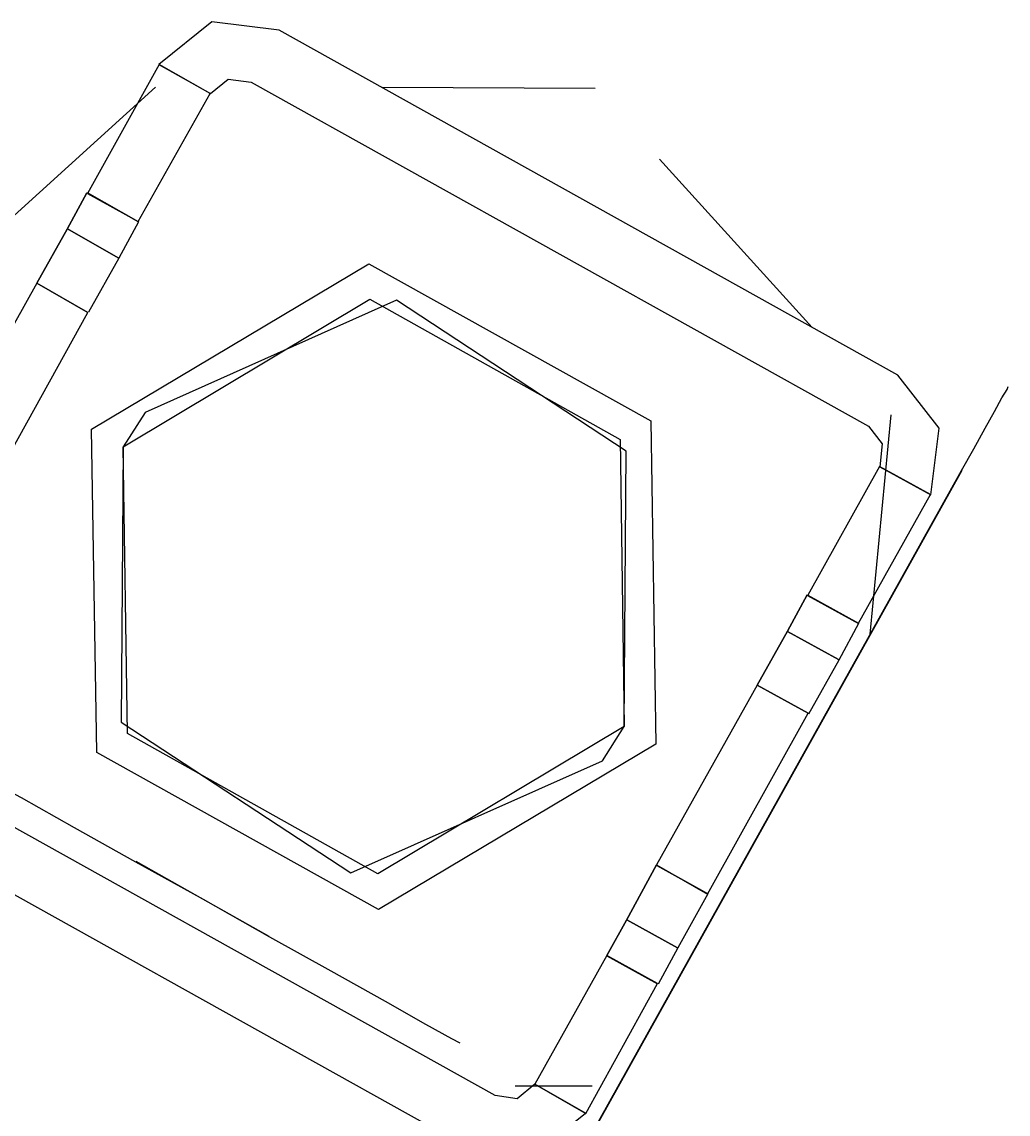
# Model space of a CAD drawing. Header units: metres. Extents: x 2.3 to 42.8, y 0.9 to 31.9.
# Drawn here: x 23.84106 to 23.85424, y 15.80853 to 15.82312 of the extents above; entities that cross this region are included whole.
import ezdxf

# ---------------------------------------------------------------- set-up
doc = ezdxf.new("R2010")
doc.units = ezdxf.units.M
doc.layers.add('PARETI_STRUTTURE', color=7, linetype='Continuous')

msp = doc.modelspace()

# ---------------------------------------------------------------- linework, layer by layer
at = {"layer": 'PARETI_STRUTTURE'}
for points in [[(23.844504, 15.823012), (23.843601, 15.823123), (23.842893, 15.822553), (23.843587, 15.822165), (23.843823, 15.822359), (23.844129, 15.822317), (23.852379, 15.81772), (23.852559, 15.817484), (23.852531, 15.817178), (23.853212, 15.816803), (23.853323, 15.817692), (23.852768, 15.818401)], [(23.842898, 15.822554), (23.84194, 15.820831), (23.84262, 15.820456), (23.843579, 15.822165)], [(23.841933, 15.820838), (23.841669, 15.820352), (23.841266, 15.81963), (23.841669, 15.820352)], [(23.841933, 15.820838), (23.841669, 15.820352), (23.841266, 15.81963), (23.841669, 15.820352)], [(23.841941, 15.82084), (23.842622, 15.820451)], [(23.841941, 15.82084), (23.842622, 15.820451)], [(23.841673, 15.820359), (23.842353, 15.81997)], [(23.841673, 15.820359), (23.842353, 15.81997)], [(23.849536, 15.813472), (23.845828, 15.811263), (23.842064, 15.813361), (23.841995, 15.81768), (23.845703, 15.819888), (23.849467, 15.817791)], [(23.841266, 15.81963), (23.839919, 15.817227), (23.840613, 15.816838), (23.841947, 15.819241)], [(23.842419, 15.817444), (23.842391, 15.813763), (23.84546, 15.811749), (23.848821, 15.813249), (23.849113, 15.813708), (23.849141, 15.817388), (23.846071, 15.819402), (23.84271, 15.817902)], [(23.849114, 15.813708), (23.845823, 15.811736), (23.842475, 15.813611), (23.84242, 15.817444), (23.845712, 15.819416), (23.849059, 15.817541)], [(23.853627, 15.817126), (23.761835, 15.652626)], [(23.852524, 15.817183), (23.851566, 15.815461), (23.852246, 15.815086), (23.853205, 15.816808)], [(23.851559, 15.815468), (23.851295, 15.814981), (23.850892, 15.814259), (23.851295, 15.814981)], [(23.851559, 15.815468), (23.851295, 15.814981), (23.850892, 15.814259), (23.851295, 15.814981)], [(23.851564, 15.815456), (23.852245, 15.815081)], [(23.851564, 15.815456), (23.852245, 15.815081)], [(23.851296, 15.814976), (23.851977, 15.814601)], [(23.851296, 15.814976), (23.851977, 15.814601)], [(23.852155, 15.814501), (23.761835, 15.652626), (23.851808, 15.813876), (23.761835, 15.652626)], [(23.852155, 15.814501), (23.761835, 15.652626), (23.851808, 15.813876), (23.761835, 15.652626)], [(23.838292, 15.814302), (23.838181, 15.813399), (23.838751, 15.812691), (23.847001, 15.808094), (23.847904, 15.807983), (23.848598, 15.808538), (23.847917, 15.808927), (23.847681, 15.808733), (23.84739, 15.808774), (23.83914, 15.813372), (23.838945, 15.813608), (23.838987, 15.813913)], [(23.850892, 15.814259), (23.849545, 15.811856), (23.850226, 15.811468), (23.851573, 15.813884)], [(23.849545, 15.811856), (23.849143, 15.81112), (23.848879, 15.810648), (23.84792, 15.808926), (23.848601, 15.808537), (23.849559, 15.810273), (23.848879, 15.810648), (23.849143, 15.81112)], [(23.849545, 15.811856), (23.849143, 15.81112), (23.848879, 15.810648), (23.849143, 15.81112)], [(23.849551, 15.811847), (23.850231, 15.811472)], [(23.849551, 15.811847), (23.850231, 15.811472)], [(23.849147, 15.811122), (23.849827, 15.810747)], [(23.849147, 15.811122), (23.849827, 15.810747)], [(23.84888, 15.810642), (23.84956, 15.810267)], [(23.84888, 15.810642), (23.84956, 15.810267)]]:
    msp.add_lwpolyline(points, close=True, dxfattribs=at)
for points in [[(23.842849, 15.822251), (23.839405, 15.819126)], [(23.848727, 15.822231), (23.84588, 15.822245)], [(23.851626, 15.819037), (23.849584, 15.821287)], [(23.841266, 15.81963), (23.841669, 15.820352), (23.841933, 15.820838)], [(23.841266, 15.81963), (23.841669, 15.820352), (23.841933, 15.820838)], [(23.841266, 15.81963), (23.841669, 15.820352), (23.841933, 15.820838)], [(23.841266, 15.81963), (23.841669, 15.820352), (23.841933, 15.820838)], [(23.841266, 15.81963), (23.841669, 15.820352), (23.841933, 15.820838)], [(23.841266, 15.81963), (23.841669, 15.820352), (23.841933, 15.820838)], [(23.841266, 15.81963), (23.841669, 15.820352), (23.841933, 15.820838)], [(23.841266, 15.81963), (23.841669, 15.820352), (23.841933, 15.820838)], [(23.841266, 15.81963), (23.841669, 15.820352), (23.841933, 15.820838)], [(23.841266, 15.81963), (23.841669, 15.820352), (23.841933, 15.820838)], [(23.841266, 15.81963), (23.841669, 15.820352), (23.841933, 15.820838)], [(23.841266, 15.81963), (23.841669, 15.820352), (23.841933, 15.820838)], [(23.841266, 15.81963), (23.841669, 15.820352), (23.841933, 15.820838)], [(23.841266, 15.81963), (23.841669, 15.820352), (23.841933, 15.820838)], [(23.841266, 15.81963), (23.841669, 15.820352), (23.841933, 15.820838)], [(23.841266, 15.81963), (23.841669, 15.820352), (23.841933, 15.820838)], [(23.841266, 15.81963), (23.841669, 15.820352), (23.841933, 15.820838)], [(23.841266, 15.81963), (23.841669, 15.820352), (23.841933, 15.820838)], [(23.841266, 15.81963), (23.841669, 15.820352), (23.841933, 15.820838)], [(23.841266, 15.81963), (23.841669, 15.820352), (23.841933, 15.820838)], [(23.841266, 15.81963), (23.841669, 15.820352), (23.841933, 15.820838)], [(23.841266, 15.81963), (23.841669, 15.820352), (23.841933, 15.820838)], [(23.841266, 15.81963), (23.841669, 15.820352), (23.841933, 15.820838)], [(23.841266, 15.81963), (23.841669, 15.820352), (23.841933, 15.820838)], [(23.841266, 15.81963), (23.841669, 15.820352), (23.841933, 15.820838)], [(23.841266, 15.81963), (23.841669, 15.820352), (23.841933, 15.820838)], [(23.841266, 15.81963), (23.841669, 15.820352), (23.841933, 15.820838)], [(23.841266, 15.81963), (23.841669, 15.820352), (23.841933, 15.820838)], [(23.841266, 15.81963), (23.841669, 15.820352), (23.841933, 15.820838)], [(23.841266, 15.81963), (23.841669, 15.820352), (23.841933, 15.820838)], [(23.841266, 15.81963), (23.841669, 15.820352), (23.841933, 15.820838)], [(23.841266, 15.81963), (23.841669, 15.820352), (23.841933, 15.820838)], [(23.841266, 15.81963), (23.841669, 15.820352), (23.841933, 15.820838)], [(23.841266, 15.81963), (23.841669, 15.820352), (23.841933, 15.820838)], [(23.841266, 15.81963), (23.841669, 15.820352), (23.841933, 15.820838)], [(23.841266, 15.81963), (23.841669, 15.820352), (23.841933, 15.820838)], [(23.841266, 15.81963), (23.841669, 15.820352), (23.841933, 15.820838)], [(23.841266, 15.81963), (23.841669, 15.820352), (23.841933, 15.820838)], [(23.841266, 15.81963), (23.841669, 15.820352), (23.841933, 15.820838)], [(23.841266, 15.81963), (23.841669, 15.820352), (23.841933, 15.820838)], [(23.841266, 15.81963), (23.841669, 15.820352), (23.841933, 15.820838)], [(23.841266, 15.81963), (23.841669, 15.820352), (23.841933, 15.820838)], [(23.841266, 15.81963), (23.841669, 15.820352), (23.841933, 15.820838)], [(23.841266, 15.81963), (23.841669, 15.820352), (23.841933, 15.820838)], [(23.841266, 15.81963), (23.841669, 15.820352), (23.841933, 15.820838)], [(23.841266, 15.81963), (23.841669, 15.820352), (23.841933, 15.820838)], [(23.841266, 15.81963), (23.841669, 15.820352), (23.841933, 15.820838)], [(23.841266, 15.81963), (23.841669, 15.820352), (23.841933, 15.820838)], [(23.841266, 15.81963), (23.841669, 15.820352), (23.841933, 15.820838)], [(23.841266, 15.81963), (23.841669, 15.820352), (23.841933, 15.820838)], [(23.842622, 15.820451), (23.841941, 15.82084)], [(23.842622, 15.820451), (23.841941, 15.82084)], [(23.842622, 15.820451), (23.841941, 15.82084)], [(23.842622, 15.820451), (23.841941, 15.82084)], [(23.842622, 15.820451), (23.841941, 15.82084)], [(23.842622, 15.820451), (23.841941, 15.82084)], [(23.842622, 15.820451), (23.841941, 15.82084)], [(23.842622, 15.820451), (23.841941, 15.82084)], [(23.842622, 15.820451), (23.841941, 15.82084)], [(23.842622, 15.820451), (23.841941, 15.82084)], [(23.842622, 15.820451), (23.841941, 15.82084)], [(23.842622, 15.820451), (23.841941, 15.82084)], [(23.842622, 15.820451), (23.841941, 15.82084)], [(23.842622, 15.820451), (23.841941, 15.82084)], [(23.842622, 15.820451), (23.841941, 15.82084)], [(23.842622, 15.820451), (23.841941, 15.82084)], [(23.842622, 15.820451), (23.841941, 15.82084)], [(23.842622, 15.820451), (23.841941, 15.82084)], [(23.842622, 15.820451), (23.841941, 15.82084)], [(23.842622, 15.820451), (23.841941, 15.82084)], [(23.842622, 15.820451), (23.841941, 15.82084)], [(23.842622, 15.820451), (23.841941, 15.82084)], [(23.842622, 15.820451), (23.841941, 15.82084)], [(23.842622, 15.820451), (23.841941, 15.82084)], [(23.842622, 15.820451), (23.841941, 15.82084)], [(23.842622, 15.820451), (23.841941, 15.82084)], [(23.842622, 15.820451), (23.841941, 15.82084)], [(23.842622, 15.820451), (23.841941, 15.82084)], [(23.842622, 15.820451), (23.841941, 15.82084)], [(23.842622, 15.820451), (23.841941, 15.82084)], [(23.842622, 15.820451), (23.841941, 15.82084)], [(23.842622, 15.820451), (23.841941, 15.82084)], [(23.842622, 15.820451), (23.841941, 15.82084)], [(23.842622, 15.820451), (23.841941, 15.82084)], [(23.842622, 15.820451), (23.841941, 15.82084)], [(23.842622, 15.820451), (23.841941, 15.82084)], [(23.842622, 15.820451), (23.841941, 15.82084)], [(23.842622, 15.820451), (23.841941, 15.82084)], [(23.842622, 15.820451), (23.841941, 15.82084)], [(23.842622, 15.820451), (23.841941, 15.82084)], [(23.842622, 15.820451), (23.841941, 15.82084)], [(23.842622, 15.820451), (23.841941, 15.82084)], [(23.842622, 15.820451), (23.841941, 15.82084)], [(23.842622, 15.820451), (23.841941, 15.82084)], [(23.842622, 15.820451), (23.841941, 15.82084)], [(23.842622, 15.820451), (23.841941, 15.82084)], [(23.842622, 15.820451), (23.841941, 15.82084)], [(23.842622, 15.820451), (23.841941, 15.82084)], [(23.842622, 15.820451), (23.841941, 15.82084)], [(23.842622, 15.820451), (23.841941, 15.82084)], [(23.842622, 15.820451), (23.842358, 15.819965), (23.841955, 15.819242)], [(23.842622, 15.820451), (23.842358, 15.819965), (23.841955, 15.819242)], [(23.842622, 15.820451), (23.842358, 15.819965), (23.841955, 15.819242)], [(23.842622, 15.820451), (23.842358, 15.819965), (23.841955, 15.819242)], [(23.842622, 15.820451), (23.842358, 15.819965), (23.841955, 15.819242)], [(23.842622, 15.820451), (23.842358, 15.819965), (23.841955, 15.819242)], [(23.842622, 15.820451), (23.842358, 15.819965), (23.841955, 15.819242)], [(23.842622, 15.820451), (23.842358, 15.819965), (23.841955, 15.819242)], [(23.842622, 15.820451), (23.842358, 15.819965), (23.841955, 15.819242)], [(23.842622, 15.820451), (23.842358, 15.819965), (23.841955, 15.819242)], [(23.842622, 15.820451), (23.842358, 15.819965), (23.841955, 15.819242)], [(23.842622, 15.820451), (23.842358, 15.819965), (23.841955, 15.819242)], [(23.842622, 15.820451), (23.842358, 15.819965), (23.841955, 15.819242)], [(23.842622, 15.820451), (23.842358, 15.819965), (23.841955, 15.819242)], [(23.842622, 15.820451), (23.842358, 15.819965), (23.841955, 15.819242)], [(23.842622, 15.820451), (23.842358, 15.819965), (23.841955, 15.819242)], [(23.842622, 15.820451), (23.842358, 15.819965), (23.841955, 15.819242)], [(23.842622, 15.820451), (23.842358, 15.819965), (23.841955, 15.819242)], [(23.842622, 15.820451), (23.842358, 15.819965), (23.841955, 15.819242)], [(23.842622, 15.820451), (23.842358, 15.819965), (23.841955, 15.819242)], [(23.842622, 15.820451), (23.842358, 15.819965), (23.841955, 15.819242)], [(23.842622, 15.820451), (23.842358, 15.819965), (23.841955, 15.819242)], [(23.842622, 15.820451), (23.842358, 15.819965), (23.841955, 15.819242)], [(23.842622, 15.820451), (23.842358, 15.819965), (23.841955, 15.819242)], [(23.842622, 15.820451), (23.842358, 15.819965), (23.841955, 15.819242)], [(23.842622, 15.820451), (23.842358, 15.819965), (23.841955, 15.819242)], [(23.842622, 15.820451), (23.842358, 15.819965), (23.841955, 15.819242)], [(23.842622, 15.820451), (23.842358, 15.819965), (23.841955, 15.819242)], [(23.842622, 15.820451), (23.842358, 15.819965), (23.841955, 15.819242)], [(23.842622, 15.820451), (23.842358, 15.819965), (23.841955, 15.819242)], [(23.842622, 15.820451), (23.842358, 15.819965), (23.841955, 15.819242)], [(23.842622, 15.820451), (23.842358, 15.819965), (23.841955, 15.819242)], [(23.842622, 15.820451), (23.842358, 15.819965), (23.841955, 15.819242)], [(23.842622, 15.820451), (23.842358, 15.819965), (23.841955, 15.819242)], [(23.842622, 15.820451), (23.842358, 15.819965), (23.841955, 15.819242)], [(23.842622, 15.820451), (23.842358, 15.819965), (23.841955, 15.819242)], [(23.842622, 15.820451), (23.842358, 15.819965), (23.841955, 15.819242)], [(23.842622, 15.820451), (23.842358, 15.819965), (23.841955, 15.819242)], [(23.842622, 15.820451), (23.842358, 15.819965), (23.841955, 15.819242)], [(23.842622, 15.820451), (23.842358, 15.819965), (23.841955, 15.819242)], [(23.842622, 15.820451), (23.842358, 15.819965), (23.841955, 15.819242)], [(23.842622, 15.820451), (23.842358, 15.819965), (23.841955, 15.819242)], [(23.842622, 15.820451), (23.842358, 15.819965), (23.841955, 15.819242)], [(23.842622, 15.820451), (23.842358, 15.819965), (23.841955, 15.819242)], [(23.842622, 15.820451), (23.842358, 15.819965), (23.841955, 15.819242)], [(23.842622, 15.820451), (23.842358, 15.819965), (23.841955, 15.819242)], [(23.842622, 15.820451), (23.842358, 15.819965), (23.841955, 15.819242)], [(23.842622, 15.820451), (23.842358, 15.819965), (23.841955, 15.819242)], [(23.842622, 15.820451), (23.842358, 15.819965), (23.841955, 15.819242)], [(23.842622, 15.820451), (23.842358, 15.819965), (23.841955, 15.819242)], [(23.842622, 15.820451), (23.842358, 15.819965), (23.841955, 15.819242)], [(23.842622, 15.820451), (23.842358, 15.819965), (23.841955, 15.819242)], [(23.842622, 15.820451), (23.842358, 15.819965), (23.841955, 15.819242)], [(23.842622, 15.820451), (23.842358, 15.819965), (23.841955, 15.819242)], [(23.842353, 15.81997), (23.841673, 15.820359)], [(23.842353, 15.81997), (23.841673, 15.820359)], [(23.842353, 15.81997), (23.841673, 15.820359)], [(23.842353, 15.81997), (23.841673, 15.820359)], [(23.842353, 15.81997), (23.841673, 15.820359)], [(23.842353, 15.81997), (23.841673, 15.820359)], [(23.842353, 15.81997), (23.841673, 15.820359)], [(23.842353, 15.81997), (23.841673, 15.820359)], [(23.842353, 15.81997), (23.841673, 15.820359)], [(23.842353, 15.81997), (23.841673, 15.820359)], [(23.842353, 15.81997), (23.841673, 15.820359)], [(23.842353, 15.81997), (23.841673, 15.820359)], [(23.842353, 15.81997), (23.841673, 15.820359)], [(23.842353, 15.81997), (23.841673, 15.820359)], [(23.842353, 15.81997), (23.841673, 15.820359)], [(23.842353, 15.81997), (23.841673, 15.820359)], [(23.842353, 15.81997), (23.841673, 15.820359)], [(23.842353, 15.81997), (23.841673, 15.820359)], [(23.842353, 15.81997), (23.841673, 15.820359)], [(23.842353, 15.81997), (23.841673, 15.820359)], [(23.842353, 15.81997), (23.841673, 15.820359)], [(23.842353, 15.81997), (23.841673, 15.820359)], [(23.842353, 15.81997), (23.841673, 15.820359)], [(23.842353, 15.81997), (23.841673, 15.820359)], [(23.842353, 15.81997), (23.841673, 15.820359)], [(23.842353, 15.81997), (23.841673, 15.820359)], [(23.842353, 15.81997), (23.841673, 15.820359)], [(23.842353, 15.81997), (23.841673, 15.820359)], [(23.842353, 15.81997), (23.841673, 15.820359)], [(23.842353, 15.81997), (23.841673, 15.820359)], [(23.842353, 15.81997), (23.841673, 15.820359)], [(23.842353, 15.81997), (23.841673, 15.820359)], [(23.842353, 15.81997), (23.841673, 15.820359)], [(23.842353, 15.81997), (23.841673, 15.820359)], [(23.842353, 15.81997), (23.841673, 15.820359)], [(23.842353, 15.81997), (23.841673, 15.820359)], [(23.842353, 15.81997), (23.841673, 15.820359)], [(23.842353, 15.81997), (23.841673, 15.820359)], [(23.842353, 15.81997), (23.841673, 15.820359)], [(23.842353, 15.81997), (23.841673, 15.820359)], [(23.842353, 15.81997), (23.841673, 15.820359)], [(23.842353, 15.81997), (23.841673, 15.820359)], [(23.842353, 15.81997), (23.841673, 15.820359)], [(23.842353, 15.81997), (23.841673, 15.820359)], [(23.842353, 15.81997), (23.841673, 15.820359)], [(23.842353, 15.81997), (23.841673, 15.820359)], [(23.842353, 15.81997), (23.841673, 15.820359)], [(23.842353, 15.81997), (23.841673, 15.820359)], [(23.842353, 15.81997), (23.841673, 15.820359)], [(23.842353, 15.81997), (23.841673, 15.820359)], [(23.842353, 15.81997), (23.841673, 15.820359)], [(23.842353, 15.81997), (23.841673, 15.820359)], [(23.842353, 15.81997), (23.841673, 15.820359)], [(23.842353, 15.81997), (23.841673, 15.820359)], [(23.842353, 15.81997), (23.841673, 15.820359)], [(23.842353, 15.81997), (23.841673, 15.820359)], [(23.842353, 15.81997), (23.841673, 15.820359)], [(23.842353, 15.81997), (23.841673, 15.820359)], [(23.842353, 15.81997), (23.841673, 15.820359)], [(23.842353, 15.81997), (23.841673, 15.820359)], [(23.842353, 15.81997), (23.841673, 15.820359)], [(23.842353, 15.81997), (23.841673, 15.820359)], [(23.842353, 15.81997), (23.841673, 15.820359)], [(23.842353, 15.81997), (23.841673, 15.820359)], [(23.842353, 15.81997), (23.841673, 15.820359)], [(23.842353, 15.81997), (23.841673, 15.820359)], [(23.842353, 15.81997), (23.841673, 15.820359)], [(23.842353, 15.81997), (23.841673, 15.820359)], [(23.842353, 15.81997), (23.841673, 15.820359)], [(23.842353, 15.81997), (23.841673, 15.820359)], [(23.842353, 15.81997), (23.841673, 15.820359)], [(23.842353, 15.81997), (23.841673, 15.820359)], [(23.842353, 15.81997), (23.841673, 15.820359)], [(23.842353, 15.81997), (23.841673, 15.820359)], [(23.842353, 15.81997), (23.841673, 15.820359)], [(23.842353, 15.81997), (23.841673, 15.820359)], [(23.842353, 15.81997), (23.841673, 15.820359)], [(23.842353, 15.81997), (23.841673, 15.820359)], [(23.842353, 15.81997), (23.841673, 15.820359)], [(23.842353, 15.81997), (23.841673, 15.820359)], [(23.842353, 15.81997), (23.841673, 15.820359)], [(23.842353, 15.81997), (23.841673, 15.820359)], [(23.842353, 15.81997), (23.841673, 15.820359)], [(23.842353, 15.81997), (23.841673, 15.820359)], [(23.842353, 15.81997), (23.841673, 15.820359)], [(23.842353, 15.81997), (23.841673, 15.820359)], [(23.842353, 15.81997), (23.841673, 15.820359)], [(23.842353, 15.81997), (23.841673, 15.820359)], [(23.842353, 15.81997), (23.841673, 15.820359)], [(23.842353, 15.81997), (23.841673, 15.820359)], [(23.842353, 15.81997), (23.841673, 15.820359)], [(23.842353, 15.81997), (23.841673, 15.820359)], [(23.842353, 15.81997), (23.841673, 15.820359)], [(23.842353, 15.81997), (23.841673, 15.820359)], [(23.842353, 15.81997), (23.841673, 15.820359)], [(23.842353, 15.81997), (23.841673, 15.820359)], [(23.842353, 15.81997), (23.841673, 15.820359)], [(23.842353, 15.81997), (23.841673, 15.820359)], [(23.842353, 15.81997), (23.841673, 15.820359)], [(23.842353, 15.81997), (23.841673, 15.820359)], [(23.842353, 15.81997), (23.841673, 15.820359)], [(23.842353, 15.81997), (23.841673, 15.820359)], [(23.842353, 15.81997), (23.841673, 15.820359)], [(23.842353, 15.81997), (23.841673, 15.820359)], [(23.841266, 15.81963), (23.841947, 15.819241)], [(23.841266, 15.81963), (23.841947, 15.819241)], [(23.841266, 15.81963), (23.841947, 15.819241)], [(23.841266, 15.81963), (23.841947, 15.819241)], [(23.841266, 15.81963), (23.841947, 15.819241)], [(23.841266, 15.81963), (23.841947, 15.819241)], [(23.841266, 15.81963), (23.841947, 15.819241)], [(23.841266, 15.81963), (23.841947, 15.819241)], [(23.841266, 15.81963), (23.841947, 15.819241)], [(23.841266, 15.81963), (23.841947, 15.819241)], [(23.841266, 15.81963), (23.841947, 15.819241)], [(23.841266, 15.81963), (23.841947, 15.819241)], [(23.841266, 15.81963), (23.841947, 15.819241)], [(23.841266, 15.81963), (23.841947, 15.819241)], [(23.841266, 15.81963), (23.841947, 15.819241)], [(23.841266, 15.81963), (23.841947, 15.819241)], [(23.841266, 15.81963), (23.841947, 15.819241)], [(23.841266, 15.81963), (23.841947, 15.819241)], [(23.841266, 15.81963), (23.841947, 15.819241)], [(23.841266, 15.81963), (23.841947, 15.819241)], [(23.841266, 15.81963), (23.841947, 15.819241)], [(23.841266, 15.81963), (23.841947, 15.819241)], [(23.841266, 15.81963), (23.841947, 15.819241)], [(23.841266, 15.81963), (23.841947, 15.819241)], [(23.841266, 15.81963), (23.841947, 15.819241)], [(23.841266, 15.81963), (23.841947, 15.819241)], [(23.841266, 15.81963), (23.841947, 15.819241)], [(23.841266, 15.81963), (23.841947, 15.819241)], [(23.841266, 15.81963), (23.841947, 15.819241)], [(23.841266, 15.81963), (23.841947, 15.819241)], [(23.841266, 15.81963), (23.841947, 15.819241)], [(23.841266, 15.81963), (23.841947, 15.819241)], [(23.841266, 15.81963), (23.841947, 15.819241)], [(23.841266, 15.81963), (23.841947, 15.819241)], [(23.841266, 15.81963), (23.841947, 15.819241)], [(23.841266, 15.81963), (23.841947, 15.819241)], [(23.841266, 15.81963), (23.841947, 15.819241)], [(23.841266, 15.81963), (23.841947, 15.819241)], [(23.841266, 15.81963), (23.841947, 15.819241)], [(23.841266, 15.81963), (23.841947, 15.819241)], [(23.841266, 15.81963), (23.841947, 15.819241)], [(23.841266, 15.81963), (23.841947, 15.819241)], [(23.841266, 15.81963), (23.841947, 15.819241)], [(23.841266, 15.81963), (23.841947, 15.819241)], [(23.841266, 15.81963), (23.841947, 15.819241)], [(23.841266, 15.81963), (23.841947, 15.819241)], [(23.841266, 15.81963), (23.841947, 15.819241)], [(23.841266, 15.81963), (23.841947, 15.819241)], [(23.841266, 15.81963), (23.841947, 15.819241)], [(23.841266, 15.81963), (23.841947, 15.819241)], [(23.841266, 15.81963), (23.841947, 15.819241)], [(23.841266, 15.81963), (23.841947, 15.819241)], [(23.841266, 15.81963), (23.841947, 15.819241)], [(23.841266, 15.81963), (23.841947, 15.819241)], [(23.761494, 15.652001), (23.853619, 15.817126), (23.853785, 15.817418), (23.853938, 15.817695), (23.854063, 15.817918), (23.85416, 15.818098), (23.85423, 15.818209), (23.854244, 15.818251)], [(23.852401, 15.814941), (23.852679, 15.817872)], [(23.761835, 15.652626), (23.853627, 15.817126)], [(23.761835, 15.652626), (23.853627, 15.817126)], [(23.850892, 15.814259), (23.851295, 15.814981), (23.851559, 15.815468)], [(23.850892, 15.814259), (23.851295, 15.814981), (23.851559, 15.815468)], [(23.850892, 15.814259), (23.851295, 15.814981), (23.851559, 15.815468)], [(23.850892, 15.814259), (23.851295, 15.814981), (23.851559, 15.815468)], [(23.850892, 15.814259), (23.851295, 15.814981), (23.851559, 15.815468)], [(23.850892, 15.814259), (23.851295, 15.814981), (23.851559, 15.815468)], [(23.850892, 15.814259), (23.851295, 15.814981), (23.851559, 15.815468)], [(23.850892, 15.814259), (23.851295, 15.814981), (23.851559, 15.815468)], [(23.850892, 15.814259), (23.851295, 15.814981), (23.851559, 15.815468)], [(23.850892, 15.814259), (23.851295, 15.814981), (23.851559, 15.815468)], [(23.850892, 15.814259), (23.851295, 15.814981), (23.851559, 15.815468)], [(23.850892, 15.814259), (23.851295, 15.814981), (23.851559, 15.815468)], [(23.850892, 15.814259), (23.851295, 15.814981), (23.851559, 15.815468)], [(23.850892, 15.814259), (23.851295, 15.814981), (23.851559, 15.815468)], [(23.850892, 15.814259), (23.851295, 15.814981), (23.851559, 15.815468)], [(23.850892, 15.814259), (23.851295, 15.814981), (23.851559, 15.815468)], [(23.850892, 15.814259), (23.851295, 15.814981), (23.851559, 15.815468)], [(23.850892, 15.814259), (23.851295, 15.814981), (23.851559, 15.815468)], [(23.850892, 15.814259), (23.851295, 15.814981), (23.851559, 15.815468)], [(23.850892, 15.814259), (23.851295, 15.814981), (23.851559, 15.815468)], [(23.850892, 15.814259), (23.851295, 15.814981), (23.851559, 15.815468)], [(23.850892, 15.814259), (23.851295, 15.814981), (23.851559, 15.815468)], [(23.850892, 15.814259), (23.851295, 15.814981), (23.851559, 15.815468)], [(23.850892, 15.814259), (23.851295, 15.814981), (23.851559, 15.815468)], [(23.850892, 15.814259), (23.851295, 15.814981), (23.851559, 15.815468)], [(23.850892, 15.814259), (23.851295, 15.814981), (23.851559, 15.815468)], [(23.850892, 15.814259), (23.851295, 15.814981), (23.851559, 15.815468)], [(23.850892, 15.814259), (23.851295, 15.814981), (23.851559, 15.815468)], [(23.850892, 15.814259), (23.851295, 15.814981), (23.851559, 15.815468)], [(23.850892, 15.814259), (23.851295, 15.814981), (23.851559, 15.815468)], [(23.850892, 15.814259), (23.851295, 15.814981), (23.851559, 15.815468)], [(23.850892, 15.814259), (23.851295, 15.814981), (23.851559, 15.815468)], [(23.850892, 15.814259), (23.851295, 15.814981), (23.851559, 15.815468)], [(23.850892, 15.814259), (23.851295, 15.814981), (23.851559, 15.815468)], [(23.850892, 15.814259), (23.851295, 15.814981), (23.851559, 15.815468)], [(23.850892, 15.814259), (23.851295, 15.814981), (23.851559, 15.815468)], [(23.850892, 15.814259), (23.851295, 15.814981), (23.851559, 15.815468)], [(23.850892, 15.814259), (23.851295, 15.814981), (23.851559, 15.815468)], [(23.850892, 15.814259), (23.851295, 15.814981), (23.851559, 15.815468)], [(23.850892, 15.814259), (23.851295, 15.814981), (23.851559, 15.815468)], [(23.850892, 15.814259), (23.851295, 15.814981), (23.851559, 15.815468)], [(23.850892, 15.814259), (23.851295, 15.814981), (23.851559, 15.815468)], [(23.850892, 15.814259), (23.851295, 15.814981), (23.851559, 15.815468)], [(23.850892, 15.814259), (23.851295, 15.814981), (23.851559, 15.815468)], [(23.850892, 15.814259), (23.851295, 15.814981), (23.851559, 15.815468)], [(23.850892, 15.814259), (23.851295, 15.814981), (23.851559, 15.815468)], [(23.850892, 15.814259), (23.851295, 15.814981), (23.851559, 15.815468)], [(23.850892, 15.814259), (23.851295, 15.814981), (23.851559, 15.815468)], [(23.850892, 15.814259), (23.851295, 15.814981), (23.851559, 15.815468)], [(23.850892, 15.814259), (23.851295, 15.814981), (23.851559, 15.815468)], [(23.852245, 15.815081), (23.851564, 15.815456)], [(23.852245, 15.815081), (23.851564, 15.815456)], [(23.852245, 15.815081), (23.851564, 15.815456)], [(23.852245, 15.815081), (23.851564, 15.815456)], [(23.852245, 15.815081), (23.851564, 15.815456)], [(23.852245, 15.815081), (23.851564, 15.815456)], [(23.852245, 15.815081), (23.851564, 15.815456)], [(23.852245, 15.815081), (23.851564, 15.815456)], [(23.852245, 15.815081), (23.851564, 15.815456)], [(23.852245, 15.815081), (23.851564, 15.815456)], [(23.852245, 15.815081), (23.851564, 15.815456)], [(23.852245, 15.815081), (23.851564, 15.815456)], [(23.852245, 15.815081), (23.851564, 15.815456)], [(23.852245, 15.815081), (23.851564, 15.815456)], [(23.852245, 15.815081), (23.851564, 15.815456)], [(23.852245, 15.815081), (23.851564, 15.815456)], [(23.852245, 15.815081), (23.851564, 15.815456)], [(23.852245, 15.815081), (23.851564, 15.815456)], [(23.852245, 15.815081), (23.851564, 15.815456)], [(23.852245, 15.815081), (23.851564, 15.815456)], [(23.852245, 15.815081), (23.851564, 15.815456)], [(23.852245, 15.815081), (23.851564, 15.815456)], [(23.852245, 15.815081), (23.851564, 15.815456)], [(23.852245, 15.815081), (23.851564, 15.815456)], [(23.852245, 15.815081), (23.851564, 15.815456)], [(23.852245, 15.815081), (23.851564, 15.815456)], [(23.852245, 15.815081), (23.851564, 15.815456)], [(23.852245, 15.815081), (23.851564, 15.815456)], [(23.852245, 15.815081), (23.851564, 15.815456)], [(23.852245, 15.815081), (23.851564, 15.815456)], [(23.852245, 15.815081), (23.851564, 15.815456)], [(23.852245, 15.815081), (23.851564, 15.815456)], [(23.852245, 15.815081), (23.851564, 15.815456)], [(23.852245, 15.815081), (23.851564, 15.815456)], [(23.852245, 15.815081), (23.851564, 15.815456)], [(23.852245, 15.815081), (23.851564, 15.815456)], [(23.852245, 15.815081), (23.851564, 15.815456)], [(23.852245, 15.815081), (23.851564, 15.815456)], [(23.852245, 15.815081), (23.851564, 15.815456)], [(23.852245, 15.815081), (23.851564, 15.815456)], [(23.852245, 15.815081), (23.851564, 15.815456)], [(23.852245, 15.815081), (23.851564, 15.815456)], [(23.852245, 15.815081), (23.851564, 15.815456)], [(23.852245, 15.815081), (23.851564, 15.815456)], [(23.852245, 15.815081), (23.851564, 15.815456)], [(23.852245, 15.815081), (23.851564, 15.815456)], [(23.852245, 15.815081), (23.851564, 15.815456)], [(23.852245, 15.815081), (23.851564, 15.815456)], [(23.852245, 15.815081), (23.851564, 15.815456)], [(23.852245, 15.815081), (23.851564, 15.815456)], [(23.852245, 15.815081), (23.851981, 15.814595), (23.851578, 15.813873)], [(23.852245, 15.815081), (23.851981, 15.814595), (23.851578, 15.813873)], [(23.852245, 15.815081), (23.851981, 15.814595), (23.851578, 15.813873)], [(23.852245, 15.815081), (23.851981, 15.814595), (23.851578, 15.813873)], [(23.852245, 15.815081), (23.851981, 15.814595), (23.851578, 15.813873)], [(23.852245, 15.815081), (23.851981, 15.814595), (23.851578, 15.813873)], [(23.852245, 15.815081), (23.851981, 15.814595), (23.851578, 15.813873)], [(23.852245, 15.815081), (23.851981, 15.814595), (23.851578, 15.813873)], [(23.852245, 15.815081), (23.851981, 15.814595), (23.851578, 15.813873)], [(23.852245, 15.815081), (23.851981, 15.814595), (23.851578, 15.813873)], [(23.852245, 15.815081), (23.851981, 15.814595), (23.851578, 15.813873)], [(23.852245, 15.815081), (23.851981, 15.814595), (23.851578, 15.813873)], [(23.852245, 15.815081), (23.851981, 15.814595), (23.851578, 15.813873)], [(23.852245, 15.815081), (23.851981, 15.814595), (23.851578, 15.813873)], [(23.852245, 15.815081), (23.851981, 15.814595), (23.851578, 15.813873)], [(23.852245, 15.815081), (23.851981, 15.814595), (23.851578, 15.813873)], [(23.852245, 15.815081), (23.851981, 15.814595), (23.851578, 15.813873)], [(23.852245, 15.815081), (23.851981, 15.814595), (23.851578, 15.813873)], [(23.852245, 15.815081), (23.851981, 15.814595), (23.851578, 15.813873)], [(23.852245, 15.815081), (23.851981, 15.814595), (23.851578, 15.813873)], [(23.852245, 15.815081), (23.851981, 15.814595), (23.851578, 15.813873)], [(23.852245, 15.815081), (23.851981, 15.814595), (23.851578, 15.813873)], [(23.852245, 15.815081), (23.851981, 15.814595), (23.851578, 15.813873)], [(23.852245, 15.815081), (23.851981, 15.814595), (23.851578, 15.813873)], [(23.852245, 15.815081), (23.851981, 15.814595), (23.851578, 15.813873)], [(23.852245, 15.815081), (23.851981, 15.814595), (23.851578, 15.813873)], [(23.852245, 15.815081), (23.851981, 15.814595), (23.851578, 15.813873)], [(23.852245, 15.815081), (23.851981, 15.814595), (23.851578, 15.813873)], [(23.852245, 15.815081), (23.851981, 15.814595), (23.851578, 15.813873)], [(23.852245, 15.815081), (23.851981, 15.814595), (23.851578, 15.813873)], [(23.852245, 15.815081), (23.851981, 15.814595), (23.851578, 15.813873)], [(23.852245, 15.815081), (23.851981, 15.814595), (23.851578, 15.813873)], [(23.852245, 15.815081), (23.851981, 15.814595), (23.851578, 15.813873)], [(23.852245, 15.815081), (23.851981, 15.814595), (23.851578, 15.813873)], [(23.852245, 15.815081), (23.851981, 15.814595), (23.851578, 15.813873)], [(23.852245, 15.815081), (23.851981, 15.814595), (23.851578, 15.813873)], [(23.852245, 15.815081), (23.851981, 15.814595), (23.851578, 15.813873)], [(23.852245, 15.815081), (23.851981, 15.814595), (23.851578, 15.813873)], [(23.852245, 15.815081), (23.851981, 15.814595), (23.851578, 15.813873)], [(23.852245, 15.815081), (23.851981, 15.814595), (23.851578, 15.813873)], [(23.852245, 15.815081), (23.851981, 15.814595), (23.851578, 15.813873)], [(23.852245, 15.815081), (23.851981, 15.814595), (23.851578, 15.813873)], [(23.852245, 15.815081), (23.851981, 15.814595), (23.851578, 15.813873)], [(23.852245, 15.815081), (23.851981, 15.814595), (23.851578, 15.813873)], [(23.852245, 15.815081), (23.851981, 15.814595), (23.851578, 15.813873)], [(23.852245, 15.815081), (23.851981, 15.814595), (23.851578, 15.813873)], [(23.852245, 15.815081), (23.851981, 15.814595), (23.851578, 15.813873)], [(23.852245, 15.815081), (23.851981, 15.814595), (23.851578, 15.813873)], [(23.852245, 15.815081), (23.851981, 15.814595), (23.851578, 15.813873)], [(23.852245, 15.815081), (23.851981, 15.814595), (23.851578, 15.813873)], [(23.852245, 15.815081), (23.851981, 15.814595), (23.851578, 15.813873)], [(23.852245, 15.815081), (23.851981, 15.814595), (23.851578, 15.813873)], [(23.852245, 15.815081), (23.851981, 15.814595), (23.851578, 15.813873)], [(23.852245, 15.815081), (23.851981, 15.814595), (23.851578, 15.813873)], [(23.851977, 15.814601), (23.851296, 15.814976)], [(23.851977, 15.814601), (23.851296, 15.814976)], [(23.851977, 15.814601), (23.851296, 15.814976)], [(23.851977, 15.814601), (23.851296, 15.814976)], [(23.851977, 15.814601), (23.851296, 15.814976)], [(23.851977, 15.814601), (23.851296, 15.814976)], [(23.851977, 15.814601), (23.851296, 15.814976)], [(23.851977, 15.814601), (23.851296, 15.814976)], [(23.851977, 15.814601), (23.851296, 15.814976)], [(23.851977, 15.814601), (23.851296, 15.814976)], [(23.851977, 15.814601), (23.851296, 15.814976)], [(23.851977, 15.814601), (23.851296, 15.814976)], [(23.851977, 15.814601), (23.851296, 15.814976)], [(23.851977, 15.814601), (23.851296, 15.814976)], [(23.851977, 15.814601), (23.851296, 15.814976)], [(23.851977, 15.814601), (23.851296, 15.814976)], [(23.851977, 15.814601), (23.851296, 15.814976)], [(23.851977, 15.814601), (23.851296, 15.814976)], [(23.851977, 15.814601), (23.851296, 15.814976)], [(23.851977, 15.814601), (23.851296, 15.814976)], [(23.851977, 15.814601), (23.851296, 15.814976)], [(23.851977, 15.814601), (23.851296, 15.814976)], [(23.851977, 15.814601), (23.851296, 15.814976)], [(23.851977, 15.814601), (23.851296, 15.814976)], [(23.851977, 15.814601), (23.851296, 15.814976)], [(23.851977, 15.814601), (23.851296, 15.814976)], [(23.851977, 15.814601), (23.851296, 15.814976)], [(23.851977, 15.814601), (23.851296, 15.814976)], [(23.851977, 15.814601), (23.851296, 15.814976)], [(23.851977, 15.814601), (23.851296, 15.814976)], [(23.851977, 15.814601), (23.851296, 15.814976)], [(23.851977, 15.814601), (23.851296, 15.814976)], [(23.851977, 15.814601), (23.851296, 15.814976)], [(23.851977, 15.814601), (23.851296, 15.814976)], [(23.851977, 15.814601), (23.851296, 15.814976)], [(23.851977, 15.814601), (23.851296, 15.814976)], [(23.851977, 15.814601), (23.851296, 15.814976)], [(23.851977, 15.814601), (23.851296, 15.814976)], [(23.851977, 15.814601), (23.851296, 15.814976)], [(23.851977, 15.814601), (23.851296, 15.814976)], [(23.851977, 15.814601), (23.851296, 15.814976)], [(23.851977, 15.814601), (23.851296, 15.814976)], [(23.851977, 15.814601), (23.851296, 15.814976)], [(23.851977, 15.814601), (23.851296, 15.814976)], [(23.851977, 15.814601), (23.851296, 15.814976)], [(23.851977, 15.814601), (23.851296, 15.814976)], [(23.851977, 15.814601), (23.851296, 15.814976)], [(23.851977, 15.814601), (23.851296, 15.814976)], [(23.851977, 15.814601), (23.851296, 15.814976)], [(23.851977, 15.814601), (23.851296, 15.814976)], [(23.851977, 15.814601), (23.851296, 15.814976)], [(23.851977, 15.814601), (23.851296, 15.814976)], [(23.851977, 15.814601), (23.851296, 15.814976)], [(23.851977, 15.814601), (23.851296, 15.814976)], [(23.851977, 15.814601), (23.851296, 15.814976)], [(23.851977, 15.814601), (23.851296, 15.814976)], [(23.851977, 15.814601), (23.851296, 15.814976)], [(23.851977, 15.814601), (23.851296, 15.814976)], [(23.851977, 15.814601), (23.851296, 15.814976)], [(23.851977, 15.814601), (23.851296, 15.814976)], [(23.851977, 15.814601), (23.851296, 15.814976)], [(23.851977, 15.814601), (23.851296, 15.814976)], [(23.851977, 15.814601), (23.851296, 15.814976)], [(23.851977, 15.814601), (23.851296, 15.814976)], [(23.851977, 15.814601), (23.851296, 15.814976)], [(23.851977, 15.814601), (23.851296, 15.814976)], [(23.851977, 15.814601), (23.851296, 15.814976)], [(23.851977, 15.814601), (23.851296, 15.814976)], [(23.851977, 15.814601), (23.851296, 15.814976)], [(23.851977, 15.814601), (23.851296, 15.814976)], [(23.851977, 15.814601), (23.851296, 15.814976)], [(23.851977, 15.814601), (23.851296, 15.814976)], [(23.851977, 15.814601), (23.851296, 15.814976)], [(23.851977, 15.814601), (23.851296, 15.814976)], [(23.851977, 15.814601), (23.851296, 15.814976)], [(23.851977, 15.814601), (23.851296, 15.814976)], [(23.851977, 15.814601), (23.851296, 15.814976)], [(23.851977, 15.814601), (23.851296, 15.814976)], [(23.851977, 15.814601), (23.851296, 15.814976)], [(23.851977, 15.814601), (23.851296, 15.814976)], [(23.851977, 15.814601), (23.851296, 15.814976)], [(23.851977, 15.814601), (23.851296, 15.814976)], [(23.851977, 15.814601), (23.851296, 15.814976)], [(23.851977, 15.814601), (23.851296, 15.814976)], [(23.851977, 15.814601), (23.851296, 15.814976)], [(23.851977, 15.814601), (23.851296, 15.814976)], [(23.851977, 15.814601), (23.851296, 15.814976)], [(23.851977, 15.814601), (23.851296, 15.814976)], [(23.851977, 15.814601), (23.851296, 15.814976)], [(23.851977, 15.814601), (23.851296, 15.814976)], [(23.851977, 15.814601), (23.851296, 15.814976)], [(23.851977, 15.814601), (23.851296, 15.814976)], [(23.851977, 15.814601), (23.851296, 15.814976)], [(23.851977, 15.814601), (23.851296, 15.814976)], [(23.851977, 15.814601), (23.851296, 15.814976)], [(23.851977, 15.814601), (23.851296, 15.814976)], [(23.851977, 15.814601), (23.851296, 15.814976)], [(23.851977, 15.814601), (23.851296, 15.814976)], [(23.851977, 15.814601), (23.851296, 15.814976)], [(23.851977, 15.814601), (23.851296, 15.814976)], [(23.851977, 15.814601), (23.851296, 15.814976)], [(23.851977, 15.814601), (23.851296, 15.814976)], [(23.851977, 15.814601), (23.851296, 15.814976)], [(23.851977, 15.814601), (23.851296, 15.814976)], [(23.761835, 15.652626), (23.852155, 15.814501)], [(23.850892, 15.814259), (23.851573, 15.813884)], [(23.850892, 15.814259), (23.851573, 15.813884)], [(23.850892, 15.814259), (23.851573, 15.813884)], [(23.850892, 15.814259), (23.851573, 15.813884)], [(23.850892, 15.814259), (23.851573, 15.813884)], [(23.850892, 15.814259), (23.851573, 15.813884)], [(23.850892, 15.814259), (23.851573, 15.813884)], [(23.850892, 15.814259), (23.851573, 15.813884)], [(23.850892, 15.814259), (23.851573, 15.813884)], [(23.850892, 15.814259), (23.851573, 15.813884)], [(23.850892, 15.814259), (23.851573, 15.813884)], [(23.850892, 15.814259), (23.851573, 15.813884)], [(23.850892, 15.814259), (23.851573, 15.813884)], [(23.850892, 15.814259), (23.851573, 15.813884)], [(23.850892, 15.814259), (23.851573, 15.813884)], [(23.850892, 15.814259), (23.851573, 15.813884)], [(23.850892, 15.814259), (23.851573, 15.813884)], [(23.850892, 15.814259), (23.851573, 15.813884)], [(23.850892, 15.814259), (23.851573, 15.813884)], [(23.850892, 15.814259), (23.851573, 15.813884)], [(23.850892, 15.814259), (23.851573, 15.813884)], [(23.850892, 15.814259), (23.851573, 15.813884)], [(23.850892, 15.814259), (23.851573, 15.813884)], [(23.850892, 15.814259), (23.851573, 15.813884)], [(23.850892, 15.814259), (23.851573, 15.813884)], [(23.850892, 15.814259), (23.851573, 15.813884)], [(23.850892, 15.814259), (23.851573, 15.813884)], [(23.850892, 15.814259), (23.851573, 15.813884)], [(23.850892, 15.814259), (23.851573, 15.813884)], [(23.850892, 15.814259), (23.851573, 15.813884)], [(23.850892, 15.814259), (23.851573, 15.813884)], [(23.850892, 15.814259), (23.851573, 15.813884)], [(23.850892, 15.814259), (23.851573, 15.813884)], [(23.850892, 15.814259), (23.851573, 15.813884)], [(23.850892, 15.814259), (23.851573, 15.813884)], [(23.850892, 15.814259), (23.851573, 15.813884)], [(23.850892, 15.814259), (23.851573, 15.813884)], [(23.850892, 15.814259), (23.851573, 15.813884)], [(23.850892, 15.814259), (23.851573, 15.813884)], [(23.850892, 15.814259), (23.851573, 15.813884)], [(23.850892, 15.814259), (23.851573, 15.813884)], [(23.850892, 15.814259), (23.851573, 15.813884)], [(23.850892, 15.814259), (23.851573, 15.813884)], [(23.850892, 15.814259), (23.851573, 15.813884)], [(23.850892, 15.814259), (23.851573, 15.813884)], [(23.850892, 15.814259), (23.851573, 15.813884)], [(23.850892, 15.814259), (23.851573, 15.813884)], [(23.850892, 15.814259), (23.851573, 15.813884)], [(23.850892, 15.814259), (23.851573, 15.813884)], [(23.850892, 15.814259), (23.851573, 15.813884)], [(23.850892, 15.814259), (23.851573, 15.813884)], [(23.850892, 15.814259), (23.851573, 15.813884)], [(23.850892, 15.814259), (23.851573, 15.813884)], [(23.850892, 15.814259), (23.851573, 15.813884)], [(23.761835, 15.652626), (23.851808, 15.813876)], [(23.840042, 15.813315), (23.840153, 15.813245), (23.8405, 15.813051), (23.841056, 15.812759), (23.841764, 15.812356), (23.842584, 15.811898), (23.843487, 15.811398), (23.844375, 15.810898), (23.845195, 15.81044), (23.845917, 15.810037), (23.846459, 15.809731), (23.846806, 15.809537), (23.846917, 15.809481)], [(23.84437, 15.810901), (23.843481, 15.811401), (23.842592, 15.811901)], [(23.848879, 15.810648), (23.849143, 15.81112), (23.849545, 15.811856)], [(23.848879, 15.810648), (23.849143, 15.81112), (23.849545, 15.811856)], [(23.848879, 15.810648), (23.849143, 15.81112), (23.849545, 15.811856)], [(23.848879, 15.810648), (23.849143, 15.81112), (23.849545, 15.811856)], [(23.848879, 15.810648), (23.849143, 15.81112), (23.849545, 15.811856)], [(23.848879, 15.810648), (23.849143, 15.81112), (23.849545, 15.811856)], [(23.848879, 15.810648), (23.849143, 15.81112), (23.849545, 15.811856)], [(23.848879, 15.810648), (23.849143, 15.81112), (23.849545, 15.811856)], [(23.848879, 15.810648), (23.849143, 15.81112), (23.849545, 15.811856)], [(23.848879, 15.810648), (23.849143, 15.81112), (23.849545, 15.811856)], [(23.848879, 15.810648), (23.849143, 15.81112), (23.849545, 15.811856)], [(23.848879, 15.810648), (23.849143, 15.81112), (23.849545, 15.811856)], [(23.848879, 15.810648), (23.849143, 15.81112), (23.849545, 15.811856)], [(23.848879, 15.810648), (23.849143, 15.81112), (23.849545, 15.811856)], [(23.848879, 15.810648), (23.849143, 15.81112), (23.849545, 15.811856)], [(23.848879, 15.810648), (23.849143, 15.81112), (23.849545, 15.811856)], [(23.848879, 15.810648), (23.849143, 15.81112), (23.849545, 15.811856)], [(23.848879, 15.810648), (23.849143, 15.81112), (23.849545, 15.811856)], [(23.848879, 15.810648), (23.849143, 15.81112), (23.849545, 15.811856)], [(23.848879, 15.810648), (23.849143, 15.81112), (23.849545, 15.811856)], [(23.848879, 15.810648), (23.849143, 15.81112), (23.849545, 15.811856)], [(23.848879, 15.810648), (23.849143, 15.81112), (23.849545, 15.811856)], [(23.848879, 15.810648), (23.849143, 15.81112), (23.849545, 15.811856)], [(23.848879, 15.810648), (23.849143, 15.81112), (23.849545, 15.811856)], [(23.848879, 15.810648), (23.849143, 15.81112), (23.849545, 15.811856)], [(23.848879, 15.810648), (23.849143, 15.81112), (23.849545, 15.811856)], [(23.848879, 15.810648), (23.849143, 15.81112), (23.849545, 15.811856)], [(23.848879, 15.810648), (23.849143, 15.81112), (23.849545, 15.811856)], [(23.848879, 15.810648), (23.849143, 15.81112), (23.849545, 15.811856)], [(23.848879, 15.810648), (23.849143, 15.81112), (23.849545, 15.811856)], [(23.848879, 15.810648), (23.849143, 15.81112), (23.849545, 15.811856)], [(23.848879, 15.810648), (23.849143, 15.81112), (23.849545, 15.811856)], [(23.848879, 15.810648), (23.849143, 15.81112), (23.849545, 15.811856)], [(23.848879, 15.810648), (23.849143, 15.81112), (23.849545, 15.811856)], [(23.848879, 15.810648), (23.849143, 15.81112), (23.849545, 15.811856)], [(23.848879, 15.810648), (23.849143, 15.81112), (23.849545, 15.811856)], [(23.848879, 15.810648), (23.849143, 15.81112), (23.849545, 15.811856)], [(23.848879, 15.810648), (23.849143, 15.81112), (23.849545, 15.811856)], [(23.848879, 15.810648), (23.849143, 15.81112), (23.849545, 15.811856)], [(23.848879, 15.810648), (23.849143, 15.81112), (23.849545, 15.811856)], [(23.848879, 15.810648), (23.849143, 15.81112), (23.849545, 15.811856)], [(23.848879, 15.810648), (23.849143, 15.81112), (23.849545, 15.811856)], [(23.848879, 15.810648), (23.849143, 15.81112), (23.849545, 15.811856)], [(23.848879, 15.810648), (23.849143, 15.81112), (23.849545, 15.811856)], [(23.848879, 15.810648), (23.849143, 15.81112), (23.849545, 15.811856)], [(23.848879, 15.810648), (23.849143, 15.81112), (23.849545, 15.811856)], [(23.848879, 15.810648), (23.849143, 15.81112), (23.849545, 15.811856)], [(23.848879, 15.810648), (23.849143, 15.81112), (23.849545, 15.811856)], [(23.848879, 15.810648), (23.849143, 15.81112), (23.849545, 15.811856)], [(23.848879, 15.810648), (23.849143, 15.81112), (23.849545, 15.811856)], [(23.850231, 15.811472), (23.849551, 15.811847)], [(23.850231, 15.811472), (23.849551, 15.811847)], [(23.850231, 15.811472), (23.849551, 15.811847)], [(23.850231, 15.811472), (23.849551, 15.811847)], [(23.850231, 15.811472), (23.849551, 15.811847)], [(23.850231, 15.811472), (23.849551, 15.811847)], [(23.850231, 15.811472), (23.849551, 15.811847)], [(23.850231, 15.811472), (23.849551, 15.811847)], [(23.850231, 15.811472), (23.849551, 15.811847)], [(23.850231, 15.811472), (23.849551, 15.811847)], [(23.850231, 15.811472), (23.849551, 15.811847)], [(23.850231, 15.811472), (23.849551, 15.811847)], [(23.850231, 15.811472), (23.849551, 15.811847)], [(23.850231, 15.811472), (23.849551, 15.811847)], [(23.850231, 15.811472), (23.849551, 15.811847)], [(23.850231, 15.811472), (23.849551, 15.811847)], [(23.850231, 15.811472), (23.849551, 15.811847)], [(23.850231, 15.811472), (23.849551, 15.811847)], [(23.850231, 15.811472), (23.849551, 15.811847)], [(23.850231, 15.811472), (23.849551, 15.811847)], [(23.850231, 15.811472), (23.849551, 15.811847)], [(23.850231, 15.811472), (23.849551, 15.811847)], [(23.850231, 15.811472), (23.849551, 15.811847)], [(23.850231, 15.811472), (23.849551, 15.811847)], [(23.850231, 15.811472), (23.849551, 15.811847)], [(23.850231, 15.811472), (23.849551, 15.811847)], [(23.850231, 15.811472), (23.849551, 15.811847)], [(23.850231, 15.811472), (23.849551, 15.811847)], [(23.850231, 15.811472), (23.849551, 15.811847)], [(23.850231, 15.811472), (23.849551, 15.811847)], [(23.850231, 15.811472), (23.849551, 15.811847)], [(23.850231, 15.811472), (23.849551, 15.811847)], [(23.850231, 15.811472), (23.849551, 15.811847)], [(23.850231, 15.811472), (23.849551, 15.811847)], [(23.850231, 15.811472), (23.849551, 15.811847)], [(23.850231, 15.811472), (23.849551, 15.811847)], [(23.850231, 15.811472), (23.849551, 15.811847)], [(23.850231, 15.811472), (23.849551, 15.811847)], [(23.850231, 15.811472), (23.849551, 15.811847)], [(23.850231, 15.811472), (23.849551, 15.811847)], [(23.850231, 15.811472), (23.849551, 15.811847)], [(23.850231, 15.811472), (23.849551, 15.811847)], [(23.850231, 15.811472), (23.849551, 15.811847)], [(23.850231, 15.811472), (23.849551, 15.811847)], [(23.850231, 15.811472), (23.849551, 15.811847)], [(23.850231, 15.811472), (23.849551, 15.811847)], [(23.850231, 15.811472), (23.849551, 15.811847)], [(23.850231, 15.811472), (23.849551, 15.811847)], [(23.850231, 15.811472), (23.849551, 15.811847)], [(23.850231, 15.811472), (23.849551, 15.811847)], [(23.850231, 15.811472), (23.849828, 15.810749), (23.849565, 15.810263)], [(23.850231, 15.811472), (23.849828, 15.810749), (23.849565, 15.810263)], [(23.850231, 15.811472), (23.849828, 15.810749), (23.849565, 15.810263)], [(23.850231, 15.811472), (23.849828, 15.810749), (23.849565, 15.810263)], [(23.850231, 15.811472), (23.849828, 15.810749), (23.849565, 15.810263)], [(23.850231, 15.811472), (23.849828, 15.810749), (23.849565, 15.810263)], [(23.850231, 15.811472), (23.849828, 15.810749), (23.849565, 15.810263)], [(23.850231, 15.811472), (23.849828, 15.810749), (23.849565, 15.810263)], [(23.850231, 15.811472), (23.849828, 15.810749), (23.849565, 15.810263)], [(23.850231, 15.811472), (23.849828, 15.810749), (23.849565, 15.810263)], [(23.850231, 15.811472), (23.849828, 15.810749), (23.849565, 15.810263)], [(23.850231, 15.811472), (23.849828, 15.810749), (23.849565, 15.810263)], [(23.850231, 15.811472), (23.849828, 15.810749), (23.849565, 15.810263)], [(23.850231, 15.811472), (23.849828, 15.810749), (23.849565, 15.810263)], [(23.850231, 15.811472), (23.849828, 15.810749), (23.849565, 15.810263)], [(23.850231, 15.811472), (23.849828, 15.810749), (23.849565, 15.810263)], [(23.850231, 15.811472), (23.849828, 15.810749), (23.849565, 15.810263)], [(23.850231, 15.811472), (23.849828, 15.810749), (23.849565, 15.810263)], [(23.850231, 15.811472), (23.849828, 15.810749), (23.849565, 15.810263)], [(23.850231, 15.811472), (23.849828, 15.810749), (23.849565, 15.810263)], [(23.850231, 15.811472), (23.849828, 15.810749), (23.849565, 15.810263)], [(23.850231, 15.811472), (23.849828, 15.810749), (23.849565, 15.810263)], [(23.850231, 15.811472), (23.849828, 15.810749), (23.849565, 15.810263)], [(23.850231, 15.811472), (23.849828, 15.810749), (23.849565, 15.810263)], [(23.850231, 15.811472), (23.849828, 15.810749), (23.849565, 15.810263)], [(23.850231, 15.811472), (23.849828, 15.810749), (23.849565, 15.810263)], [(23.850231, 15.811472), (23.849828, 15.810749), (23.849565, 15.810263)], [(23.850231, 15.811472), (23.849828, 15.810749), (23.849565, 15.810263)], [(23.850231, 15.811472), (23.849828, 15.810749), (23.849565, 15.810263)], [(23.850231, 15.811472), (23.849828, 15.810749), (23.849565, 15.810263)], [(23.850231, 15.811472), (23.849828, 15.810749), (23.849565, 15.810263)], [(23.850231, 15.811472), (23.849828, 15.810749), (23.849565, 15.810263)], [(23.850231, 15.811472), (23.849828, 15.810749), (23.849565, 15.810263)], [(23.850231, 15.811472), (23.849828, 15.810749), (23.849565, 15.810263)], [(23.850231, 15.811472), (23.849828, 15.810749), (23.849565, 15.810263)], [(23.850231, 15.811472), (23.849828, 15.810749), (23.849565, 15.810263)], [(23.850231, 15.811472), (23.849828, 15.810749), (23.849565, 15.810263)], [(23.850231, 15.811472), (23.849828, 15.810749), (23.849565, 15.810263)], [(23.850231, 15.811472), (23.849828, 15.810749), (23.849565, 15.810263)], [(23.850231, 15.811472), (23.849828, 15.810749), (23.849565, 15.810263)], [(23.850231, 15.811472), (23.849828, 15.810749), (23.849565, 15.810263)], [(23.850231, 15.811472), (23.849828, 15.810749), (23.849565, 15.810263)], [(23.850231, 15.811472), (23.849828, 15.810749), (23.849565, 15.810263)], [(23.850231, 15.811472), (23.849828, 15.810749), (23.849565, 15.810263)], [(23.850231, 15.811472), (23.849828, 15.810749), (23.849565, 15.810263)], [(23.850231, 15.811472), (23.849828, 15.810749), (23.849565, 15.810263)], [(23.850231, 15.811472), (23.849828, 15.810749), (23.849565, 15.810263)], [(23.850231, 15.811472), (23.849828, 15.810749), (23.849565, 15.810263)], [(23.850231, 15.811472), (23.849828, 15.810749), (23.849565, 15.810263)], [(23.850231, 15.811472), (23.849828, 15.810749), (23.849565, 15.810263)], [(23.850231, 15.811472), (23.849828, 15.810749), (23.849565, 15.810263)], [(23.850231, 15.811472), (23.849828, 15.810749), (23.849565, 15.810263)], [(23.850231, 15.811472), (23.849828, 15.810749), (23.849565, 15.810263)], [(23.850231, 15.811472), (23.849828, 15.810749), (23.849565, 15.810263)], [(23.849827, 15.810747), (23.849147, 15.811122)], [(23.849827, 15.810747), (23.849147, 15.811122)], [(23.849827, 15.810747), (23.849147, 15.811122)], [(23.849827, 15.810747), (23.849147, 15.811122)], [(23.849827, 15.810747), (23.849147, 15.811122)], [(23.849827, 15.810747), (23.849147, 15.811122)], [(23.849827, 15.810747), (23.849147, 15.811122)], [(23.849827, 15.810747), (23.849147, 15.811122)], [(23.849827, 15.810747), (23.849147, 15.811122)], [(23.849827, 15.810747), (23.849147, 15.811122)], [(23.849827, 15.810747), (23.849147, 15.811122)], [(23.849827, 15.810747), (23.849147, 15.811122)], [(23.849827, 15.810747), (23.849147, 15.811122)], [(23.849827, 15.810747), (23.849147, 15.811122)], [(23.849827, 15.810747), (23.849147, 15.811122)], [(23.849827, 15.810747), (23.849147, 15.811122)], [(23.849827, 15.810747), (23.849147, 15.811122)], [(23.849827, 15.810747), (23.849147, 15.811122)], [(23.849827, 15.810747), (23.849147, 15.811122)], [(23.849827, 15.810747), (23.849147, 15.811122)], [(23.849827, 15.810747), (23.849147, 15.811122)], [(23.849827, 15.810747), (23.849147, 15.811122)], [(23.849827, 15.810747), (23.849147, 15.811122)], [(23.849827, 15.810747), (23.849147, 15.811122)], [(23.849827, 15.810747), (23.849147, 15.811122)], [(23.849827, 15.810747), (23.849147, 15.811122)], [(23.849827, 15.810747), (23.849147, 15.811122)], [(23.849827, 15.810747), (23.849147, 15.811122)], [(23.849827, 15.810747), (23.849147, 15.811122)], [(23.849827, 15.810747), (23.849147, 15.811122)], [(23.849827, 15.810747), (23.849147, 15.811122)], [(23.849827, 15.810747), (23.849147, 15.811122)], [(23.849827, 15.810747), (23.849147, 15.811122)], [(23.849827, 15.810747), (23.849147, 15.811122)], [(23.849827, 15.810747), (23.849147, 15.811122)], [(23.849827, 15.810747), (23.849147, 15.811122)], [(23.849827, 15.810747), (23.849147, 15.811122)], [(23.849827, 15.810747), (23.849147, 15.811122)], [(23.849827, 15.810747), (23.849147, 15.811122)], [(23.849827, 15.810747), (23.849147, 15.811122)], [(23.849827, 15.810747), (23.849147, 15.811122)], [(23.849827, 15.810747), (23.849147, 15.811122)], [(23.849827, 15.810747), (23.849147, 15.811122)], [(23.849827, 15.810747), (23.849147, 15.811122)], [(23.849827, 15.810747), (23.849147, 15.811122)], [(23.849827, 15.810747), (23.849147, 15.811122)], [(23.849827, 15.810747), (23.849147, 15.811122)], [(23.849827, 15.810747), (23.849147, 15.811122)], [(23.849827, 15.810747), (23.849147, 15.811122)], [(23.849827, 15.810747), (23.849147, 15.811122)], [(23.849827, 15.810747), (23.849147, 15.811122)], [(23.849827, 15.810747), (23.849147, 15.811122)], [(23.849827, 15.810747), (23.849147, 15.811122)], [(23.849827, 15.810747), (23.849147, 15.811122)], [(23.849827, 15.810747), (23.849147, 15.811122)], [(23.849827, 15.810747), (23.849147, 15.811122)], [(23.849827, 15.810747), (23.849147, 15.811122)], [(23.849827, 15.810747), (23.849147, 15.811122)], [(23.849827, 15.810747), (23.849147, 15.811122)], [(23.849827, 15.810747), (23.849147, 15.811122)], [(23.849827, 15.810747), (23.849147, 15.811122)], [(23.849827, 15.810747), (23.849147, 15.811122)], [(23.849827, 15.810747), (23.849147, 15.811122)], [(23.849827, 15.810747), (23.849147, 15.811122)], [(23.849827, 15.810747), (23.849147, 15.811122)], [(23.849827, 15.810747), (23.849147, 15.811122)], [(23.849827, 15.810747), (23.849147, 15.811122)], [(23.849827, 15.810747), (23.849147, 15.811122)], [(23.849827, 15.810747), (23.849147, 15.811122)], [(23.849827, 15.810747), (23.849147, 15.811122)], [(23.849827, 15.810747), (23.849147, 15.811122)], [(23.849827, 15.810747), (23.849147, 15.811122)], [(23.849827, 15.810747), (23.849147, 15.811122)], [(23.849827, 15.810747), (23.849147, 15.811122)], [(23.849827, 15.810747), (23.849147, 15.811122)], [(23.849827, 15.810747), (23.849147, 15.811122)], [(23.849827, 15.810747), (23.849147, 15.811122)], [(23.849827, 15.810747), (23.849147, 15.811122)], [(23.849827, 15.810747), (23.849147, 15.811122)], [(23.849827, 15.810747), (23.849147, 15.811122)], [(23.849827, 15.810747), (23.849147, 15.811122)], [(23.849827, 15.810747), (23.849147, 15.811122)], [(23.849827, 15.810747), (23.849147, 15.811122)], [(23.849827, 15.810747), (23.849147, 15.811122)], [(23.849827, 15.810747), (23.849147, 15.811122)], [(23.849827, 15.810747), (23.849147, 15.811122)], [(23.849827, 15.810747), (23.849147, 15.811122)], [(23.849827, 15.810747), (23.849147, 15.811122)], [(23.849827, 15.810747), (23.849147, 15.811122)], [(23.849827, 15.810747), (23.849147, 15.811122)], [(23.849827, 15.810747), (23.849147, 15.811122)], [(23.849827, 15.810747), (23.849147, 15.811122)], [(23.849827, 15.810747), (23.849147, 15.811122)], [(23.849827, 15.810747), (23.849147, 15.811122)], [(23.849827, 15.810747), (23.849147, 15.811122)], [(23.849827, 15.810747), (23.849147, 15.811122)], [(23.849827, 15.810747), (23.849147, 15.811122)], [(23.849827, 15.810747), (23.849147, 15.811122)], [(23.849827, 15.810747), (23.849147, 15.811122)], [(23.849827, 15.810747), (23.849147, 15.811122)], [(23.849827, 15.810747), (23.849147, 15.811122)], [(23.849827, 15.810747), (23.849147, 15.811122)], [(23.849827, 15.810747), (23.849147, 15.811122)], [(23.849827, 15.810747), (23.849147, 15.811122)], [(23.84956, 15.810267), (23.84888, 15.810642)], [(23.84956, 15.810267), (23.84888, 15.810642)], [(23.84956, 15.810267), (23.84888, 15.810642)], [(23.84956, 15.810267), (23.84888, 15.810642)], [(23.84956, 15.810267), (23.84888, 15.810642)], [(23.84956, 15.810267), (23.84888, 15.810642)], [(23.84956, 15.810267), (23.84888, 15.810642)], [(23.84956, 15.810267), (23.84888, 15.810642)], [(23.84956, 15.810267), (23.84888, 15.810642)], [(23.84956, 15.810267), (23.84888, 15.810642)], [(23.84956, 15.810267), (23.84888, 15.810642)], [(23.84956, 15.810267), (23.84888, 15.810642)], [(23.84956, 15.810267), (23.84888, 15.810642)], [(23.84956, 15.810267), (23.84888, 15.810642)], [(23.84956, 15.810267), (23.84888, 15.810642)], [(23.84956, 15.810267), (23.84888, 15.810642)], [(23.84956, 15.810267), (23.84888, 15.810642)], [(23.84956, 15.810267), (23.84888, 15.810642)], [(23.84956, 15.810267), (23.84888, 15.810642)], [(23.84956, 15.810267), (23.84888, 15.810642)], [(23.84956, 15.810267), (23.84888, 15.810642)], [(23.84956, 15.810267), (23.84888, 15.810642)], [(23.84956, 15.810267), (23.84888, 15.810642)], [(23.84956, 15.810267), (23.84888, 15.810642)], [(23.84956, 15.810267), (23.84888, 15.810642)], [(23.84956, 15.810267), (23.84888, 15.810642)], [(23.84956, 15.810267), (23.84888, 15.810642)], [(23.84956, 15.810267), (23.84888, 15.810642)], [(23.84956, 15.810267), (23.84888, 15.810642)], [(23.84956, 15.810267), (23.84888, 15.810642)], [(23.84956, 15.810267), (23.84888, 15.810642)], [(23.84956, 15.810267), (23.84888, 15.810642)], [(23.84956, 15.810267), (23.84888, 15.810642)], [(23.84956, 15.810267), (23.84888, 15.810642)], [(23.84956, 15.810267), (23.84888, 15.810642)], [(23.84956, 15.810267), (23.84888, 15.810642)], [(23.84956, 15.810267), (23.84888, 15.810642)], [(23.84956, 15.810267), (23.84888, 15.810642)], [(23.84956, 15.810267), (23.84888, 15.810642)], [(23.84956, 15.810267), (23.84888, 15.810642)], [(23.84956, 15.810267), (23.84888, 15.810642)], [(23.84956, 15.810267), (23.84888, 15.810642)], [(23.84956, 15.810267), (23.84888, 15.810642)], [(23.84956, 15.810267), (23.84888, 15.810642)], [(23.84956, 15.810267), (23.84888, 15.810642)], [(23.84956, 15.810267), (23.84888, 15.810642)], [(23.84956, 15.810267), (23.84888, 15.810642)], [(23.84956, 15.810267), (23.84888, 15.810642)], [(23.84956, 15.810267), (23.84888, 15.810642)], [(23.84956, 15.810267), (23.84888, 15.810642)], [(23.847656, 15.808905), (23.848684, 15.808905)]]:
    msp.add_lwpolyline(points, dxfattribs=at)

doc.saveas('drawing.dxf')
